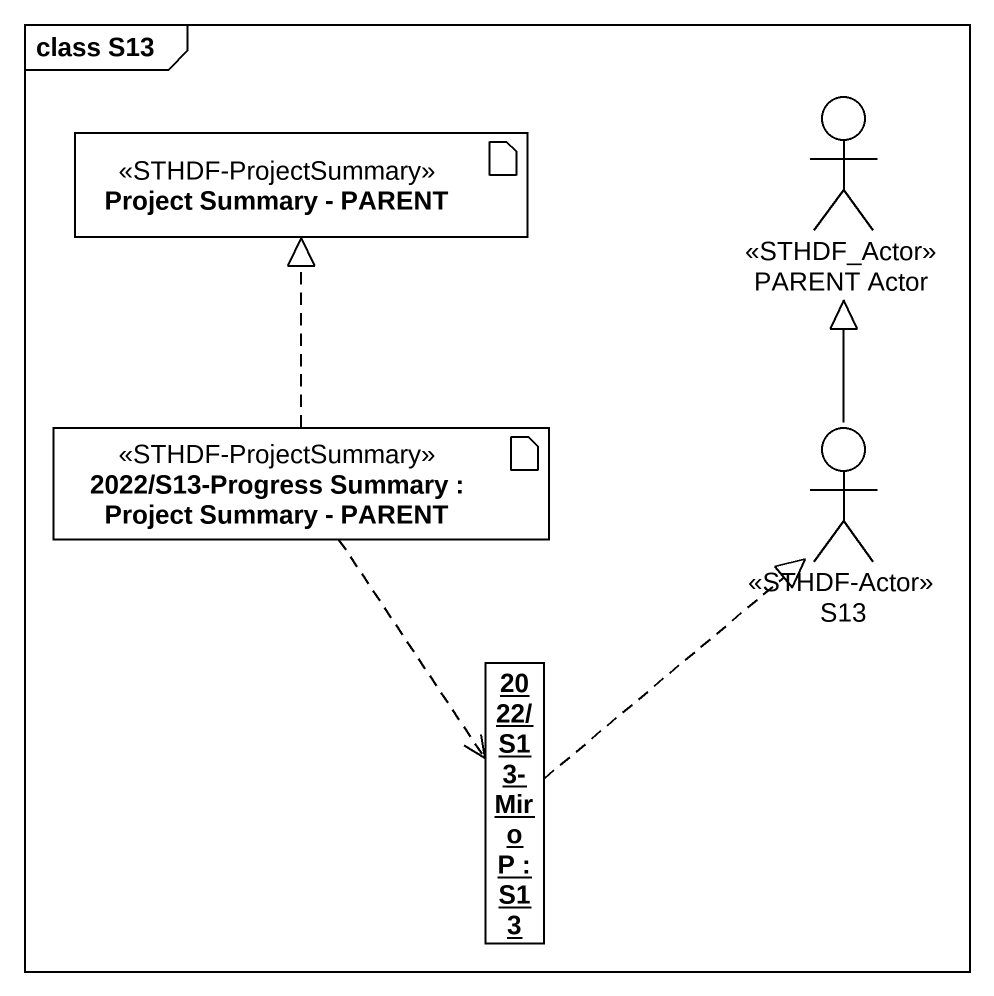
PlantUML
@startuml
mainframe class S13
allowmixing
hide circle
hide empty members
artifact "Project Summary - PARENT" as Project_Summary_PARENT <<STHDF-ProjectSummary>>
actor "PARENT Actor" as PARENT_Actor <<STHDF_Actor>>
artifact "2022/S13-Progress Summary : Project Summary - PARENT" as a2022_S13_Progress_Summary <<STHDF-ProjectSummary>>
actor S13 <<STHDF-Actor>>
object "2022/S13-Miro P : S13" as o2022_S13_Miro_P
a2022_S13_Progress_Summary .up.|> Project_Summary_PARENT
a2022_S13_Progress_Summary ..> o2022_S13_Miro_P
S13 -up-|> PARENT_Actor
o2022_S13_Miro_P .up.|> S13
@enduml
